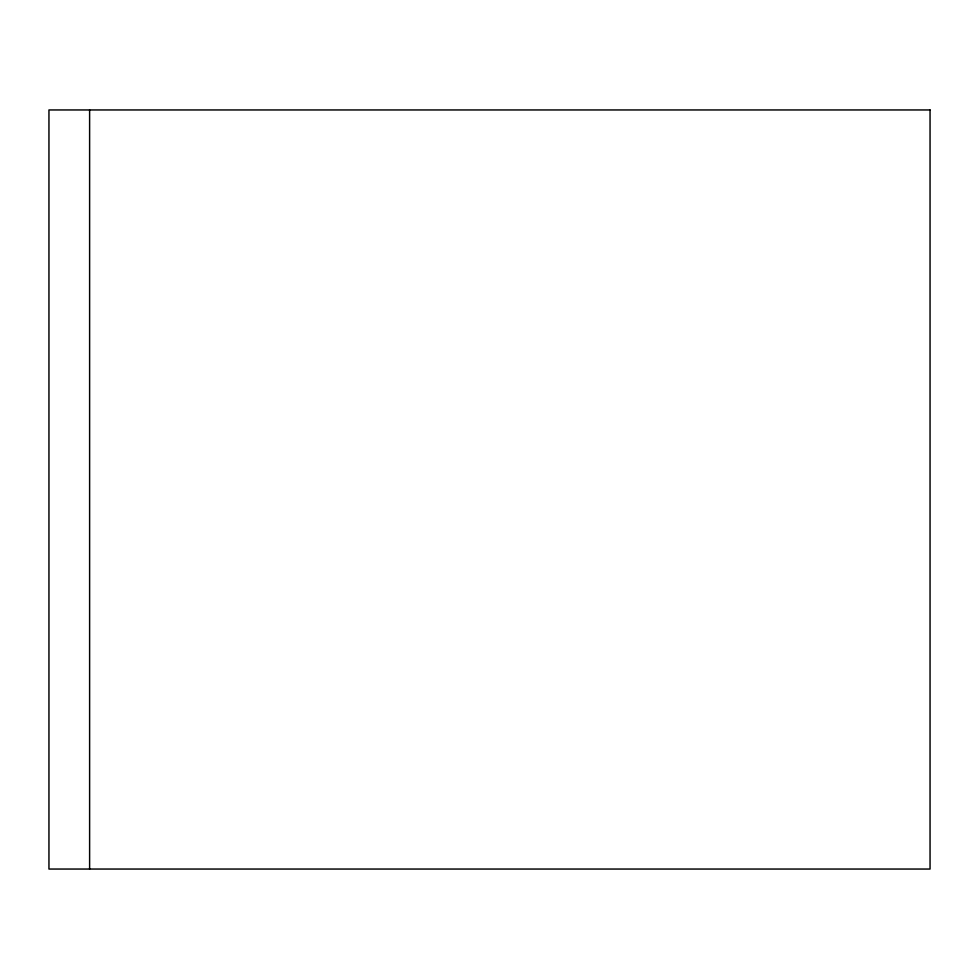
<?xml version="1.0" encoding="UTF-8"?>
<svg xmlns="http://www.w3.org/2000/svg" width="979" height="979" viewBox="0 0 979 979"><rect width="100%" height="100%" fill="white"/><g stroke="black" fill="none" stroke-linecap="round" stroke-linejoin="round"><path stroke-width="1.47" d="M89.615 109.954L89.615 869.046M930.05 109.954L48.95 109.954L48.95 869.046L930.05 869.046L930.05 109.954"/></g></svg>
